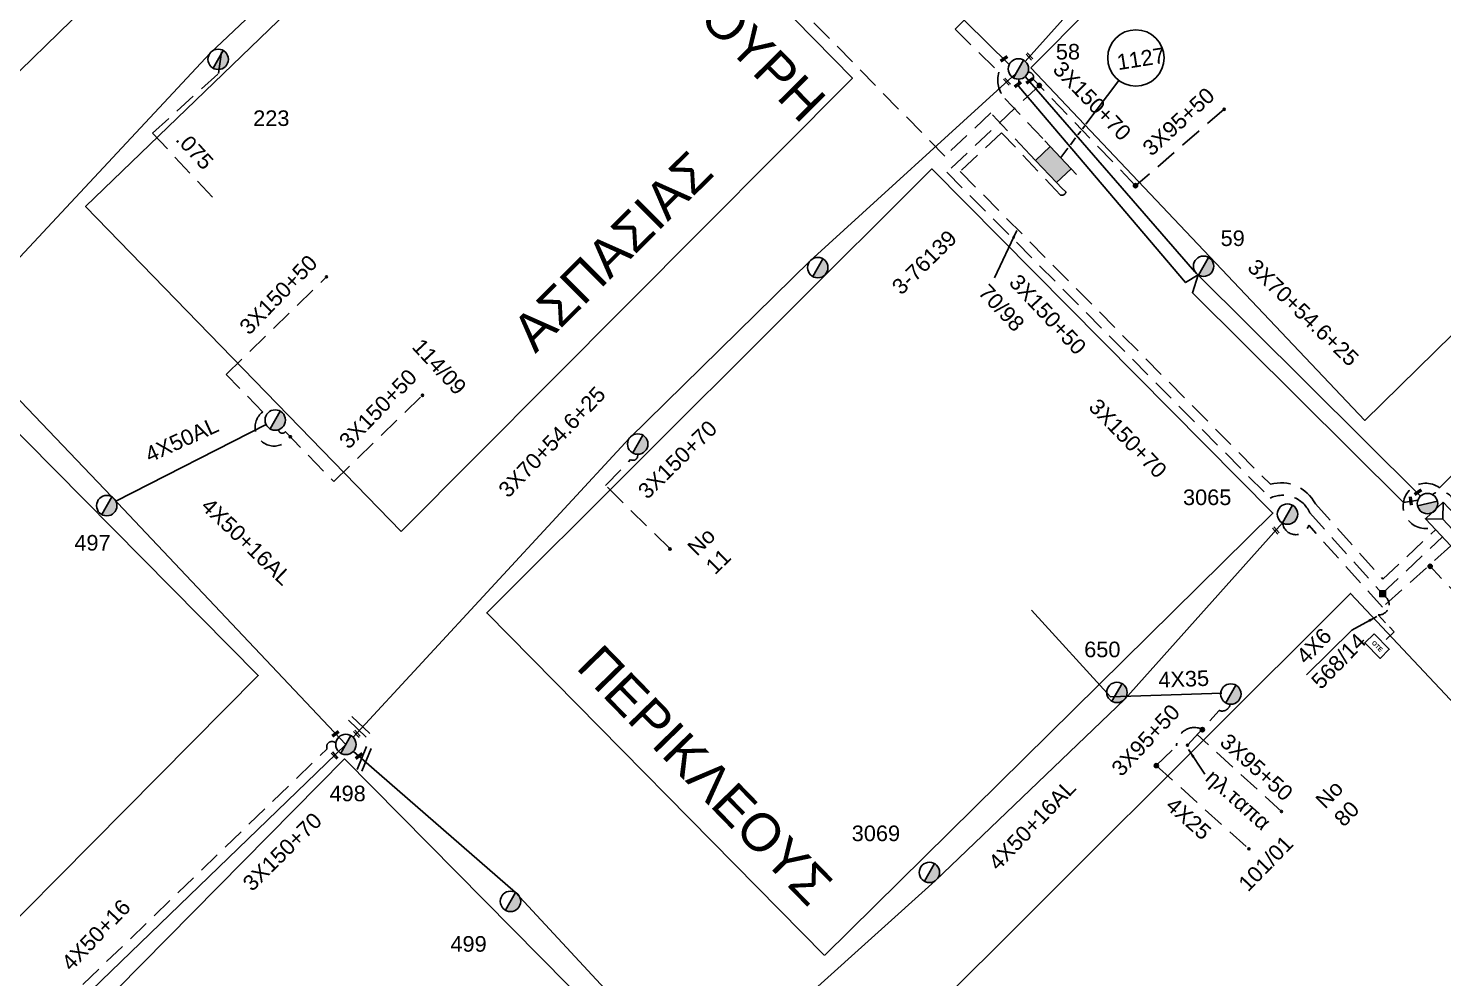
# Model space of a CAD drawing. Header units: millimetres. Extents: x 1421 to 13344, y 800 to 1949.
# Drawn here: x 12130.7 to 12294.2, y 1037.3 to 1147 of the extents above; entities that cross this region are included whole.
import ezdxf

# ---------------------------------------------------------------- set-up
doc = ezdxf.new("R2010")
doc.units = ezdxf.units.MM
doc.linetypes.add('DASHED', pattern=[19.05, 12.7, -6.35])
for name, color, linetype in [('Link Box 4 Διευθύνσεων', 7, 'Continuous'), ('Pillar OTE', 7, 'Continuous'), ('Άγνωστα', 7, 'Continuous'), ('Γυμνά εναέρια ΧΤ (3Φ)   4x35CU', 7, 'Continuous'), ('Γυμνά εναέρια ΧΤ και ΦΟΠ (3Φ)   4x50+16AL', 7, 'Continuous'), ('Εναέρια παροχή ΧΤ 4x25', 7, 'SYN_LINE'), ('Επιγραφές - Σχήματα', 7, 'Continuous'), ('Καλωδια ΧΤ  3X95+50', 7, 'Continuous'), ('Καλώδια ΧΤ   3x150+50CU', 7, 'DASHED'), ('Καλώδια ΧΤ   3x150+70AL', 7, 'DASHED'), ('Μηχανική τομή', 7, 'Continuous'), ('Στύλος ΦΜ', 7, 'Continuous'), ('Στύλος ΦΜ @ 1', 7, 'Continuous'), ('Συνδέσεις', 7, 'Continuous'), ('Συνεστραμμένα ΧΤ   3x70+54.6+25 AL', 7, 'SYN_LINE'), ('Τομή', 7, 'Continuous'), ('Υποσταθμός εναέριος 2 στύλων', 7, 'Continuous'), ('Υποσταθμός πόλεως', 7, 'Continuous'), ('Υπόβαθρο ΔΕΗ', 7, 'Continuous'), ('Υπόγεια Καλώδια Δικτύου ΧΤ   .075', 7, 'DASHED'), ('Υπόγεια Καλώδια Δικτύου ΧΤ   .15', 7, 'DASHED'), ('Υπόγεια καλώδια Παροχών ΧΤ   4x50AL', 7, 'DASHED'), ('Υπόγεια καλώδια Παροχών ΧΤ   4x6', 7, 'DASHED')]:
    doc.layers.add(name, color=color, linetype=linetype)
doc.styles.add('arial', font='ARIAL.TTF')
doc.styles.get("Standard").update_dxf_attribs({"font": 'ARIAL.TTF'})
doc.linetypes.add('SYN_LINE', pattern='A,0.5,-0.0001,["/\\/\\/\\/",Standard,S=0.1,R=0,X=0,Y=-0.05],-0.25', length=0.7501)
doc.dimstyles.new('ISO-25', dxfattribs={"dimtxt": 2.5, "dimasz": 2.5, "dimexe": 1.25, "dimexo": 0.625, "dimtad": 1, "dimtxsty": 'Standard', "dimcen": 2.5, "dimadec": 0, "dimazin": 0, "dimtfac": 1, "dimtmove": 0, "dimatfit": 3, "dimfxl": 1, "dimarcsym": 0})

# ---------------------------------------------------------------- blocks, each defined once
blk = doc.blocks.new('LINK BOX 4 ΑΝΑΧΩΡΗΣΕΩΝ')
at = {"layer": 'Link Box 4 Διευθύνσεων', "ltscale": 40}
blk.add_hatch(color=256, dxfattribs=at).paths.add_polyline_path([(-3.54, 0), (-3.54, -4.67), (3.54, -4.67), (3.54, 0)])
for p, q in [((-3.54, 0), (-5.33, 0)), ((5.33, 0), (3.54, 0)), ((-3.54, -4.67), (-5.33, -4.67)), ((5.33, -4.67), (3.54, -4.67))]:
    blk.add_line(p, q, dxfattribs=at)
blk.add_lwpolyline([(-3.54, -4.67), (-3.54, 0), (3.54, 0), (3.54, -4.67)], close=True, dxfattribs=at)
blk = doc.blocks.new('ΥΠΑΡΧΩΝ ΤΣΙΜΕΝΤΕΝΙΟΣ ΣΤΥΛΟΣ')
at = {"layer": 'Στύλος ΦΜ'}
blk.add_hatch(color=7, dxfattribs=at).paths.add_polyline_path([(-1.29, -2.28, 0.574793), (2.62, 0, 0.268822), (1.3, 2.27)])
at = {"layer": 'Στύλος ΦΜ', "color": 7}
blk.add_line((-1.29, -2.28), (1.3, 2.27), dxfattribs=at)
blk.add_circle((0, 0), 2.62, dxfattribs=at)
at = {"layer": 'Στύλος ΦΜ', "flags": 4}
for tag, p in [('ΑΡΙΘΜΟΣ', (-4.68, 8.05)), ('ΤΥΠΟΣ', (-4.91, 3.03))]:
    blk.add_attdef(tag, p, '', height=4, dxfattribs=at)
blk = doc.blocks.new('ΥΠΟΣΤΑΘΜΟΣ ΕΝΑΕΡΙΟΣ ΕΠΙ 2 ΣΤΥΛΩΝ')
at = {"layer": 'Υποσταθμός εναέριος 2 στύλων', "linetype": 'Continuous'}
for points in [[(-11.97, -2.11, 0.574793), (-8.45, -0.07, 0.268822), (-9.64, 1.98)], [(9.68, -2.15, 0.574793), (13.19, -0.1, 0.268822), (12.01, 1.95)]]:
    blk.add_hatch(color=256, dxfattribs=at).paths.add_polyline_path(points)
for p, q in [((-11.97, -2.11), (-9.64, 1.98)), ((9.68, -2.15), (12.01, 1.95))]:
    blk.add_line(p, q, dxfattribs=at)
for centre in [(-10.81, -0.07), (10.84, -0.1)]:
    blk.add_circle(centre, 2.36, dxfattribs=at)
at = {"layer": 'Υποσταθμός πόλεως', "linetype": 'Continuous', "ltscale": 40}
blk.add_lwpolyline([(-8.57, 2.82), (8.57, 2.82), (8.57, -2.82), (-8.57, -2.82)], close=True, dxfattribs=at)
for points in [[(-5.75, 0), (-8.57, 2.82)], [(-8.57, -2.82), (-5.75, 0)], [(-5.75, 0), (5.75, 0)], [(5.75, 0), (8.57, 2.82)], [(8.57, -2.82), (5.75, 0)]]:
    blk.add_lwpolyline(points, dxfattribs=at)
at = {"layer": 'Υποσταθμός εναέριος 2 στύλων', "ltscale": 40, "flags": 1}
for tag, p in [('ΜΕΤΑΣΧΗΜΑΤΙΣΜΟΣ', (14.09, 2.51)), ('ΙΣΧΥΣ', (14.07, -0.28)), ('ΑΡΙΘΜΟΣ', (14.19, -3))]:
    blk.add_attdef(tag, p, '', height=1.8, dxfattribs=at)
blk = doc.blocks.new('ΜΗΧΑΝΙΚΗ ΤΟΜΗ')
at = {"layer": 'Μηχανική τομή', "ltscale": 40}
for p, q in [((-1.89, 0.78), (1.89, 0.78)), ((1.89, 0), (-1.89, 0))]:
    blk.add_line(p, q, dxfattribs=at)
blk = doc.blocks.new('ΤΟΜΗ')
at = {"layer": 'Τομή', "ltscale": 40}
for p, q in [((-5.68, 0), (5.68, 0)), ((5.68, -2.33), (-5.68, -2.33))]:
    blk.add_line(p, q, dxfattribs=at)
blk = doc.blocks.new('_ΣΥΝΔΕΣΗ')
at = {"layer": 'Συνδέσεις', "linetype": 'SYN_LINE', "ltscale": 40}
blk.add_hatch(color=256, dxfattribs=at).paths.add_polyline_path([(0.5, -0.01, 1), (-0.5, -0.01, 1)])
at = {"layer": 'Συνδέσεις'}
blk.add_circle((0, -0.01), 0.5, dxfattribs=at)
blk = doc.blocks.new('TSONTA XT1')
at = {"ltscale": 40}
h = blk.add_hatch(color=256, dxfattribs=at)
h.dxf.hatch_style = 1
h.paths.add_polyline_path([(595.96, 2487.66), (597.07, 2488.77), (595.96, 2489.87), (594.85, 2488.77)])
blk.add_lwpolyline([(594.85, 2488.77), (595.96, 2489.87), (597.07, 2488.77), (595.96, 2487.66)], close=True, dxfattribs=at)
blk = doc.blocks.new('PILLAR ΟΤΕ')
at = {"layer": 'Pillar OTE', "ltscale": 40}
blk.add_lwpolyline([(-3.31, 2.02), (3.39, 2.02), (3.39, -1.99), (-3.31, -1.99)], close=True, dxfattribs=at)
at = {"layer": 'Pillar OTE', "insert": (-1.81, 0.71), "char_height": 1.3575, "width": 109.961, "attachment_point": 1}
blk.add_mtext('{\\fArial|b1|i0|c161|p34;OTE}', dxfattribs=at)

msp = doc.modelspace()

# ---------------------------------------------------------------- linework, layer by layer
at = {"layer": 'Άγνωστα', "color": 173}
msp.add_lwpolyline([(12255.79895, 1069.78367), (12246.65244, 1079.7861)], dxfattribs=at)
at = {"layer": 'Άγνωστα', "color": 173, "linetype": 'DASHED', "ltscale": 0.2}
msp.add_lwpolyline([(12261.1, 1061.85082), (12271.73839, 1052.26638)], dxfattribs=at)
at = {"layer": 'Γυμνά εναέρια ΧΤ (3Φ)   4x35CU', "color": 173}
msp.add_lwpolyline([(12255.79895, 1069.78367), (12268.68128, 1070.1966)], dxfattribs=at)
at = {"layer": 'Γυμνά εναέρια ΧΤ και ΦΟΠ (3Φ)   4x50+16AL', "color": 85, "linetype": 'Continuous', "ltscale": 0.2}
msp.add_lwpolyline([(12330.96929, 1229.90519), (12299.34262, 1199.69087), (12267.51742, 1167.28016), (12245.94193, 1143.21739)], dxfattribs=at)
at = {"layer": 'Γυμνά εναέρια ΧΤ και ΦΟΠ (3Φ)   4x50+16AL', "color": 173, "linetype": 'Continuous', "ltscale": 0.2}
for points in [[(12069.04582, 1060.83703), (12096.54879, 1089.58495), (12121.09707, 1111.40473), (12151.72716, 1144.18083), (12179.7565, 1170.62256), (12199.98711, 1187.93475)], [(12275.68456, 1089.87813), (12257.44425, 1069.53418), (12235.54165, 1048.53822), (12208.02023, 1023.77866)]]:
    msp.add_lwpolyline(points, dxfattribs=at)
at = {"layer": 'Γυμνά εναέρια ΧΤ και ΦΟΠ (3Φ)   4x50+16AL', "color": 133, "linetype": 'Continuous', "ltscale": 0.2}
msp.add_lwpolyline([(12201.6391, 1187.44639), (12216.42648, 1170.13735), (12244.10517, 1142.87301)], dxfattribs=at)
at = {"layer": 'Γυμνά εναέρια ΧΤ και ΦΟΠ (3Φ)   4x50+16AL', "color": 151, "linetype": 'Continuous', "ltscale": 0.2}
for points in [[(12111.48854, 1121.42666), (12121.68037, 1112.42791), (12140.35915, 1092.90435), (12167.41791, 1064.29124), (12132.33589, 1030.42903), (12116.60521, 1013.11525)], [(12140.82656, 1092.41009), (12158.19992, 1101.23979)]]:
    msp.add_lwpolyline(points, dxfattribs=at)
at = {"layer": 'Γυμνά εναέρια ΧΤ και ΦΟΠ (3Φ)   4x50+16AL', "color": 5, "linetype": 'Continuous', "ltscale": 0.2}
msp.add_lwpolyline([(12168.27619, 1063.48842), (12187.02573, 1047.18021), (12207.66421, 1024.90334)], dxfattribs=at)
at = {"layer": 'Καλωδια ΧΤ  3X95+50', "color": 6, "linetype": 'DASHED', "ltscale": 0.2}
msp.add_lwpolyline([(12268.94333, 1137.68465), (12258.7107, 1128.84317), (12258.7107, 1128.84317), (12258.7107, 1128.84317)], dxfattribs=at)
at = {"layer": 'Καλωδια ΧΤ  3X95+50', "color": 173, "linetype": 'DASHED', "ltscale": 0.2}
for points in [[(12264.70907, 1064.20456), (12268.36632, 1068.21471, 0.485144286), (12269.63422, 1068.94024)], [(12261.1, 1061.85082), (12263.44102, 1064.13842, -0.542523572), (12266.30312, 1066.08561)]]:
    msp.add_lwpolyline(points, format="xyb", dxfattribs=at)
msp.add_lwpolyline([(12275.57619, 1056.54638), (12265.83062, 1065.43434)], dxfattribs=at)
at = {"layer": 'Καλώδια ΧΤ   3x150+50CU', "color": 1, "linetype": 'DASHED', "ltscale": 0.2}
for points in [[(12286.12459, 1203.5876), (12290.8428, 1198.93928), (12275.00679, 1183.09764, -0.225267809), (12271.61905, 1181.26311), (12237.86219, 1146.92379), (12242.90602, 1141.96551, 0.258518292), (12243.60246, 1138.92046), (12248.22302, 1134.02849)], [(12246.52623, 1132.42584), (12241.96877, 1137.251), (12236.65, 1132.26897), (12214.7803, 1154.54222, 0.591885879), (12211.37249, 1158.98565), (12198.02371, 1172.58461), (12186.04142, 1160.82274)]]:
    msp.add_lwpolyline(points, format="xyb", dxfattribs=at)
at = {"layer": 'Καλώδια ΧΤ   3x150+50CU', "color": 133, "linetype": 'DASHED', "ltscale": 0.2}
msp.add_lwpolyline([(12250.18498, 1128.55217), (12250.65395, 1128.1371, -0.425322343), (12250.03592, 1127.75602), (12243.21877, 1134.97362), (12238.41796, 1130.48616), (12274.28151, 1094.34447, -0.359924284), (12279.4822, 1092.07952), (12287.29531, 1083.37167), (12293.39462, 1089.11498)], format="xyb", dxfattribs=at)
at = {"layer": 'Καλώδια ΧΤ   3x150+50CU', "color": 151, "linetype": 'DASHED', "ltscale": 0.2}
for points in [[(12160.98233, 1099.84497, -1.223498134), (12157.79512, 1102.69795), (12153.56698, 1107.05037), (12165.17748, 1118.32934)], [(12159.6379, 1100.6614, 0.735802883), (12160.41554, 1100.42842), (12166.01614, 1094.6632), (12176.26813, 1104.62245)]]:
    msp.add_lwpolyline(points, format="xyb", dxfattribs=at)
at = {"layer": 'Καλώδια ΧΤ   3x150+50CU', "color": 173, "linetype": 'DASHED', "ltscale": 0.2}
msp.add_lwpolyline([(12295.15302, 1087.24758), (12287.22825, 1080.13709), (12278.71817, 1089.62172, -0.803150813), (12275.68456, 1089.87813)], format="xyb", dxfattribs=at)
msp.add_lwpolyline([(12316.9277, 1073.01973), (12309.7673, 1066.84304), (12292.64421, 1084.99655)], dxfattribs=at)
at = {"layer": 'Καλώδια ΧΤ   3x150+50CU', "color": 1, "linetype": 'DASHED', "ltscale": 0.2}
msp.add_arc((12293.98063, 1091.95105), 1.54246, 330.0266747, 128.6374929, dxfattribs=at)
at = {"layer": 'Καλώδια ΧΤ   3x150+70AL', "color": 6, "linetype": 'DASHED', "ltscale": 0.2}
for points in [[(12258.7107, 1128.84317), (12246.86426, 1141.17424, 0.558799605), (12246.27213, 1141.96545)], [(12247.57937, 1140.42988), (12236.8763, 1130.4254), (12274.25794, 1092.75384, -0.420050838), (12278.84229, 1091.05314), (12287.22403, 1081.71155), (12294.18968, 1088.27064)], [(12116.5032, 1008.91371), (12115.50922, 1009.92024, -1.180655772), (12116.24034, 1014.42046), (12131.53484, 1031.25416), (12165.24623, 1063.7934, -0.866266702), (12166.24487, 1064.42061)]]:
    msp.add_lwpolyline(points, format="xyb", dxfattribs=at)
at = {"layer": 'Καλώδια ΧΤ   3x150+70AL', "color": 62, "linetype": 'DASHED', "ltscale": 0.2}
msp.add_lwpolyline([(12204.88187, 1086.8727), (12197.41093, 1094.22811), (12197.41093, 1094.22811), (12197.41093, 1094.22811), (12200.33268, 1097.19575, 0.697766818), (12201.1179, 1097.82292)], format="xyb", dxfattribs=at)
at = {"layer": 'Συνεστραμμένα ΧΤ   3x70+54.6+25 AL', "color": 62, "linetype": 'SYN_LINE', "ltscale": 20}
for points in [[(12168.23907, 1065.13462), (12200.15313, 1099.6317), (12221.07542, 1120.15694), (12244.85903, 1141.81487)], [(12291.34156, 1092.52195), (12289.6604, 1092.23508), (12265.27052, 1116.48299), (12265.92453, 1118.55338), (12264.48902, 1117.64627), (12245.22171, 1140.2941), (12245.19366, 1141.16334)]]:
    msp.add_lwpolyline(points, dxfattribs=at)
at = {"layer": 'Συνεστραμμένα ΧΤ   3x70+54.6+25 AL', "color": 1, "linetype": 'SYN_LINE', "ltscale": 20}
msp.add_lwpolyline([(12291.64452, 1092.98311), (12265.56905, 1118.9068), (12245.92928, 1141.45243)], dxfattribs=at)
at = {"layer": 'Υπόβαθρο ΔΕΗ'}
for points in [[(12125.23527, 1137.80596), (12178.78204, 1189.93168), (12063.5856, 1308.73281), (12008.70005, 1256.31517), (12125.23527, 1137.80596)], [(12246.58039, 1142.46763), (12344.31575, 1240.71537), (12365.52036, 1239.27668), (12394.74387, 1209.1683), (12285.20273, 1101.72556), (12246.58039, 1142.46763)], [(12173.78561, 1088.89264), (12225.96327, 1141.26014), (12190.32264, 1177.56871), (12137.32161, 1126.42843), (12173.78561, 1088.89264)], [(12252.96918, 1135.96024), (12256.77257, 1141.00475)], [(12252.03019, 1134.71485), (12252.37207, 1135.16829)], [(12252.55427, 1135.40994), (12252.81822, 1135.76002)], [(12250.05239, 1132.09166), (12250.87805, 1133.18673)], [(12251.18228, 1133.59025), (12251.77378, 1134.37476)], [(12222.79605, 1039.94097), (12274.58286, 1091.03012), (12235.13143, 1130.78753), (12183.69336, 1079.4883), (12222.75139, 1039.89691)], [(12107.35315, 1021.89016), (12070.25326, 1060.23654), (12120.38834, 1109.51811), (12157.28027, 1072.25432), (12107.35315, 1021.89016)], [(12343.13332, 917.46183), (12393.97198, 964.32233), (12283.54092, 1081.7448), (12232.27627, 1030.58346), (12343.13332, 917.46183)], [(12283.69444, 1077.49469), (12278.44864, 1072.34767)], [(12156.00685, 973.74203), (12206.0591, 1023.38458), (12167.25152, 1062.6207), (12117.49421, 1012.27869), (12155.85995, 973.59633)]]:
    msp.add_lwpolyline(points, dxfattribs=at)
msp.add_circle((12258.73498, 1143.60753), 3.25968, dxfattribs=at)
at = {"layer": 'Υπόγεια Καλώδια Δικτύου ΧΤ   .075', "color": 173, "ltscale": 0.2}
msp.add_lwpolyline([(12151.98527, 1127.53182), (12145.05836, 1134.92699), (12152.68684, 1141.80417), (12153.03423, 1144.4434)], dxfattribs=at)
at = {"layer": 'Υπόγεια Καλώδια Δικτύου ΧΤ   .15', "color": 151, "linetype": 'DASHED', "ltscale": 0.2}
msp.add_lwpolyline([(12304.63182, 1105.30387, 0.998065714), (12303.76855, 1103.63133), (12293.82739, 1093.94483, 1.676317348), (12293.14451, 1089.3806)], format="xyb", dxfattribs=at)
at = {"layer": 'Υπόγεια καλώδια Παροχών ΧΤ   4x6', "color": 6, "linetype": 'DASHED', "ltscale": 0.1}
msp.add_lwpolyline([(12287.57447, 1081.37452, -0.730715854), (12286.73627, 1079.25867), (12288.59524, 1077.28201), (12287.3605, 1076.12079)], format="xyb", dxfattribs=at)

# ---------------------------------------------------------------- block references
at = {"layer": 'Link Box 4 Διευθύνσεων', "xscale": 0.4999999999999998, "yscale": 0.4999999999999998, "zscale": 0.4999999999999998, "rotation": 313.3656478234338}
msp.add_blockref('LINK BOX 4 ΑΝΑΧΩΡΗΣΕΩΝ', (12250.05239, 1132.09166), dxfattribs=at)
at = {"layer": 'Pillar OTE', "xscale": 0.3750000000000001, "yscale": 0.3750000000000001, "zscale": 0.3750000000000001, "rotation": 314.7265347894805}
msp.add_blockref('PILLAR ΟΤΕ', (12286.6007, 1075.66737), dxfattribs=at)
at = {"layer": 'Μηχανική τομή'}
for p, xscale, yscale, zscale, rotation in [((12243.54422, 1143.42557), 0.2499999999999681, 0.2499999999999681, 0.2499999999999681, 36.11407878704492), ((12246.36206, 1143.7129), 0.2500000000001928, 0.2500000000001928, 0.2500000000001928, 312.6268794242704), ((12243.76331, 1140.8077), 0.2500000000001928, 0.2500000000001928, 0.2500000000001928, 312.6268794242704), ((12246.50232, 1140.88766), 0.2499999999999681, 0.2499999999999681, 0.2499999999999681, 36.11407878704492), ((12245.14544, 1140.46208), 0.2499999999999681, 0.2499999999999681, 0.2499999999999681, 36.11407878704492), ((12290.60255, 1092.44269), 0.2499999999999681, 0.2499999999999681, 0.2499999999999681, 96.7675870935039), ((12291.39349, 1093.36435), 0.2499999999999681, 0.2499999999999681, 0.2499999999999681, 36.11407878704492), ((12274.8429, 1088.93941), 0.2500000000001928, 0.2500000000001928, 0.2500000000001928, 312.6268794242704), ((12166.27001, 1065.43831), 0.2499999999999681, 0.2499999999999681, 0.2499999999999681, 36.11407878704492), ((12168.61444, 1065.45611), 0.2500000000001928, 0.2500000000001928, 0.2500000000001928, 312.6268794242704), ((12166.03391, 1062.93761), 0.2500000000001928, 0.2500000000001928, 0.2500000000001928, 312.6268794242704), ((12168.98404, 1062.87274), 0.2499999999999681, 0.2499999999999681, 0.2499999999999681, 36.11407878704492)]:
    msp.add_blockref('ΜΗΧΑΝΙΚΗ ΤΟΜΗ', p, dxfattribs=dict(at, xscale=xscale, yscale=yscale, zscale=zscale, rotation=rotation))
at = {"layer": 'Στύλος ΦΜ @ 1', "ltscale": 40}
ref = msp.add_blockref('ΥΠΑΡΧΩΝ ΤΣΙΜΕΝΤΕΝΙΟΣ ΣΤΥΛΟΣ', (12152.65147, 1143.4509), dxfattribs=dict(at, xscale=0.4499999999998181, yscale=0.4499999999998181, zscale=0.4499999999998181))
ref.add_attrib('ΤΥΠΟΣ', '223', (12156.69376, 1135.75365), dxfattribs={"layer": 'Στύλος ΦΜ', "height": 1.8, "flags": 4})
ref = msp.add_blockref('ΥΠΑΡΧΩΝ ΤΣΙΜΕΝΤΕΝΙΟΣ ΣΤΥΛΟΣ', (12245.15568, 1142.3405), dxfattribs=dict(at, xscale=0.4499999999998181, yscale=0.4499999999998181, zscale=0.4499999999998181))
ref.add_attrib('ΤΥΠΟΣ', '58', (12249.48166, 1143.43405), dxfattribs={"layer": 'Στύλος ΦΜ', "height": 1.8, "flags": 4})
ref = msp.add_blockref('ΥΠΑΡΧΩΝ ΤΣΙΜΕΝΤΕΝΙΟΣ ΣΤΥΛΟΣ', (12266.55814, 1119.54619), dxfattribs=dict(at, xscale=0.4499999999998181, yscale=0.4499999999998181, zscale=0.4499999999998181))
ref.add_attrib('ΤΥΠΟΣ', '59', (12268.52909, 1121.8813), dxfattribs={"layer": 'Στύλος ΦΜ', "height": 1.8, "flags": 4})
at = {"layer": 'Στύλος ΦΜ @ 1', "ltscale": 40, "xscale": 0.4499999999998181, "yscale": 0.4499999999998181, "zscale": 0.4499999999998181}
for p in [(12221.96495, 1119.38501), (12159.24987, 1101.77341), (12201.14736, 1099.00032), (12269.70881, 1070.11564)]:
    msp.add_blockref('ΥΠΑΡΧΩΝ ΤΣΙΜΕΝΤΕΝΙΟΣ ΣΤΥΛΟΣ', p, dxfattribs=at)
at = {"layer": 'Στύλος ΦΜ @ 1', "ltscale": 40}
ref = msp.add_blockref('ΥΠΑΡΧΩΝ ΤΣΙΜΕΝΤΕΝΙΟΣ ΣΤΥΛΟΣ', (12139.77359, 1091.88246), dxfattribs=dict(at, xscale=0.4499999999998181, yscale=0.4499999999998181, zscale=0.4499999999998181))
ref.add_attrib('ΤΥΠΟΣ', '497', (12136.02276, 1086.69343), dxfattribs={"layer": 'Στύλος ΦΜ', "height": 1.8, "flags": 4})
ref = msp.add_blockref('ΥΠΑΡΧΩΝ ΤΣΙΜΕΝΤΕΝΙΟΣ ΣΤΥΛΟΣ', (12276.26559, 1090.9026), dxfattribs=dict(at, xscale=0.4499999999998181, yscale=0.4499999999998181, zscale=0.4499999999998181))
ref.add_attrib('ΤΥΠΟΣ', '3065', (12264.18128, 1091.94797), dxfattribs={"layer": 'Στύλος ΦΜ', "height": 1.8, "flags": 4})
ref = msp.add_blockref('ΥΠΑΡΧΩΝ ΤΣΙΜΕΝΤΕΝΙΟΣ ΣΤΥΛΟΣ', (12256.55012, 1070.30078), dxfattribs=dict(at, xscale=0.4499999999998181, yscale=0.4499999999998181, zscale=0.4499999999998181))
ref.add_attrib('ΤΥΠΟΣ', '650', (12252.75888, 1074.3676), dxfattribs={"layer": 'Στύλος ΦΜ', "height": 1.8, "flags": 4})
ref = msp.add_blockref('ΥΠΑΡΧΩΝ ΤΣΙΜΕΝΤΕΝΙΟΣ ΣΤΥΛΟΣ', (12167.41565, 1064.29253), dxfattribs=dict(at, xscale=0.4499999999998181, yscale=0.4499999999998181, zscale=0.4499999999998181))
ref.add_attrib('ΤΥΠΟΣ', '498', (12165.51723, 1057.7269), dxfattribs={"layer": 'Στύλος ΦΜ', "height": 1.8, "flags": 4})
ref = msp.add_blockref('ΥΠΑΡΧΩΝ ΤΣΙΜΕΝΤΕΝΙΟΣ ΣΤΥΛΟΣ', (12234.86694, 1049.50358), dxfattribs=dict(at, xscale=0.4499999999998181, yscale=0.4499999999998181, zscale=0.4499999999998181))
ref.add_attrib('ΤΥΠΟΣ', '3069', (12225.8867, 1053.11886), dxfattribs={"layer": 'Στύλος ΦΜ', "height": 1.8, "flags": 4})
ref = msp.add_blockref('ΥΠΑΡΧΩΝ ΤΣΙΜΕΝΤΕΝΙΟΣ ΣΤΥΛΟΣ', (12186.44017, 1046.15832), dxfattribs=dict(at, xscale=0.4499999999998181, yscale=0.4499999999998181, zscale=0.4499999999998181))
ref.add_attrib('ΤΥΠΟΣ', '499', (12179.49405, 1040.3417), dxfattribs={"layer": 'Στύλος ΦΜ', "height": 1.8, "flags": 4})
at = {"layer": 'Συνδέσεις'}
for p, xscale, yscale, zscale in [((12247.57937, 1140.42988), 0.4777242751394019, 0.4777242751394019, 0.4777242751394019), ((12268.94333, 1137.68465), 0.25, 0.25, 0.25), ((12258.6892, 1128.8594), 0.4777242751394019, 0.4777242751394019, 0.4777242751394019), ((12165.17748, 1118.32934), 0.25, 0.25, 0.25), ((12176.26813, 1104.62245), 0.25, 0.25, 0.25), ((12160.98233, 1099.84497), 0.25, 0.25, 0.25), ((12204.87174, 1086.87598), 0.25, 0.25, 0.25), ((12292.75454, 1084.87958), 0.4777242751394019, 0.4777242751394019, 0.4777242751394019), ((12266.42453, 1066.00622), 0.4777242751394019, 0.4777242751394019, 0.4777242751394019), ((12264.70907, 1064.20456), 0.25, 0.25, 0.25), ((12261.1, 1061.85082), 0.4777242751394019, 0.4777242751394019, 0.4777242751394019), ((12275.57619, 1056.54638), 0.25, 0.25, 0.25), ((12271.80202, 1052.22472), 0.25, 0.25, 0.25)]:
    msp.add_blockref('_ΣΥΝΔΕΣΗ', p, dxfattribs=dict(at, xscale=xscale, yscale=yscale, zscale=zscale))
at = {"layer": 'Συνδέσεις', "xscale": 0.4140732897941222, "yscale": 0.4140732897941222, "zscale": 0.4140732897941222, "rotation": 315.0000000000388}
msp.add_blockref('TSONTA XT1', (11384.06114, 527.49677), dxfattribs=at)
at = {"layer": 'Τομή', "xscale": 0.2499999999998873, "yscale": 0.2499999999998873, "zscale": 0.2499999999998873}
for p, rotation in [((12169.14526, 1066.52643), 316.3818135418149), ((12169.79764, 1062.50421), 248.1909067709115)]:
    msp.add_blockref('ΤΟΜΗ', p, dxfattribs=dict(at, rotation=rotation))
at = {"layer": 'Υποσταθμός εναέριος 2 στύλων', "xscale": 0.4999999999999998, "yscale": 0.4999999999999998, "zscale": 0.4999999999999998, "rotation": 313.2781674101927}
msp.add_blockref('ΥΠΟΣΤΑΘΜΟΣ ΕΝΑΕΡΙΟΣ ΕΠΙ 2 ΣΤΥΛΩΝ', (12296.17787, 1088.21261), dxfattribs=at)

# ---------------------------------------------------------------- texts
at = {"ltscale": 40, "char_height": 4, "width": 50.2149778, "attachment_point": 1, "style": 'arial'}
for s, insert, rotation in [('{\\H1.083x;BENTOΥPH}', (12199.83126, 1162.62378), 314.6348231), ('{\\H1.083x;AΣΠAΣIAΣ}', (12186.25998, 1112.45248), 44.9076434), ('{\\H1.083x;ΠEPIKΛEOYΣ}', (12196.98991, 1076.13986), 314.2391015)]:
    msp.add_mtext(s, dxfattribs=dict(at, insert=insert, rotation=rotation))
at = {"layer": 'Άγνωστα', "color": 7, "char_height": 1.8, "attachment_point": 1}
for s, gutter_width, insert, rotation in [('1127', 12.5, (12256.41528, 1143.97687), 9.0165632), ('3X150+70', 12.5, (12250.30826, 1143.42216), 314.162135), ('3X95+50', 12.5, (12259.31776, 1133.49697), 42.5365858), ('3X150+50', 12.5, (12154.93714, 1112.75595), 45.8045248), ('3X70+54.6+25', 12.5, (12272.75688, 1120.54763), 316.2596131), ('3X150+50', 12.5, (12245.26746, 1118.80404), 313.1296892), ('70/98', 12.5, (12241.71337, 1117.65812), 313.1296892), ('3X150+50', 12.5, (12166.45046, 1099.56496), 45.8045248), ('3X70+54.6+25', 12.5, (12184.87586, 1093.91971), 46.2596131), ('3X150+70', 12.5, (12254.44374, 1104.42659), 314.162135), ('4Χ6', 1.48966, (12277.10507, 1074.70658), 45.8045248), ('568/14', 1.48966, (12278.83978, 1071.79944), 45.8045248), ('4X35', 12.5, (12261.29502, 1072.64651), 2.1474455), ('3X95+50', 12.5, (12255.74365, 1061.70073), 46.9758847), ('3X95+50', 12.5, (12269.51361, 1065.70673), 318.2310236), ('3X150+70', 12.5, (12155.3106, 1048.49975), 44.497083), ('101/01', 1.48966, (12270.41519, 1048.42024), 45.8045248), ('4X50+16', 12.5, (12134.3636, 1039.25494), 46.2596131)]:
    msp.add_mtext_dynamic_manual_height_columns(s, width=1.8, gutter_width=gutter_width, heights=[0.04535], dxfattribs=dict(at, insert=insert, rotation=rotation))
at = {"layer": 'Άγνωστα', "color": 7}
note = msp.add_mtext_dynamic_manual_height_columns('No ', width=1.8, gutter_width=2.05392, heights=[0.04535, 0], dxfattribs=dict(at, insert=(12203.97526, 1084.53908), char_height=1.8, attachment_point=1, rotation=44.497083))
for column, words in zip(note.columns.linked_columns, ['11']):
    column.text = words
note = msp.add_mtext_dynamic_manual_height_columns('No ', width=1.8, gutter_width=1.48966, heights=[0.04535, 0], dxfattribs=dict(at, insert=(12277.0293, 1055.64703), char_height=1.8, attachment_point=1, rotation=45.8045248))
for column, words in zip(note.columns.linked_columns, ['80']):
    column.text = words
at = {"layer": 'Γυμνά εναέρια ΧΤ και ΦΟΠ (3Φ)   4x50+16AL', "color": 7, "char_height": 1.8, "attachment_point": 1}
for insert, rotation in [((12151.78473, 1092.96055), 316.2596131), ((12241.51235, 1050.85029), 46.2596131)]:
    msp.add_mtext_dynamic_manual_height_columns('4X50+16AL', width=1.8, gutter_width=12.5, heights=[0.04535], dxfattribs=dict(at, insert=insert, rotation=rotation))
at = {"layer": 'Εναέρια παροχή ΧΤ 4x25', "color": 7, "char_height": 1.8, "attachment_point": 1, "rotation": 318.2413401}
for s, insert in [('ηλ.ταπα', (12267.82718, 1061.57306)), ('4X25', (12263.24942, 1058.37021))]:
    msp.add_mtext_dynamic_manual_height_columns(s, width=1.8, gutter_width=12.5, heights=[0.04535], dxfattribs=dict(at, insert=insert))
at = {"layer": 'Καλώδια ΧΤ   3x150+70AL', "color": 7, "char_height": 1.8, "attachment_point": 1, "rotation": 44.497083}
for s, insert in [('3-76139', (12230.35559, 1117.41094)), ('3X150+70', (12200.99645, 1093.80861))]:
    msp.add_mtext_dynamic_manual_height_columns(s, width=1.8, gutter_width=12.5, heights=[0.04535], dxfattribs=dict(at, insert=insert))
at = {"layer": 'Υπόγεια Καλώδια Δικτύου ΧΤ   .075', "color": 7, "char_height": 1.8, "attachment_point": 1, "rotation": 312.8994265}
for s, insert in [('.075', (12148.93862, 1135.3444)), ('114/09', (12176.26513, 1111.37605))]:
    msp.add_mtext_dynamic_manual_height_columns(s, width=1.8, gutter_width=12.5, heights=[0.04535], dxfattribs=dict(at, insert=insert))
at = {"layer": 'Υπόγεια καλώδια Παροχών ΧΤ   4x50AL', "color": 7, "insert": (12143.98984, 1098.46973), "char_height": 1.8, "attachment_point": 1, "rotation": 24.4459751}
msp.add_mtext_dynamic_manual_height_columns('4X50AL', width=1.8, gutter_width=12.5, heights=[0.04535], dxfattribs=at)

# ---------------------------------------------------------------- leaders
at = {"layer": 'Επιγραφές - Σχήματα', "ltscale": 40}
for points in [[(12244.98182, 1123.67882), (12242.3742, 1118.21305)], [(12286.58712, 1079.06403), (12283.69444, 1077.49469)], [(12264.82862, 1063.69037), (12266.69905, 1060.85469)]]:
    msp.add_leader(points, dimstyle='ISO-25', override={"dimasz": 1, "dimtad": 0}, dxfattribs=at)

doc.saveas('drawing.dxf')
